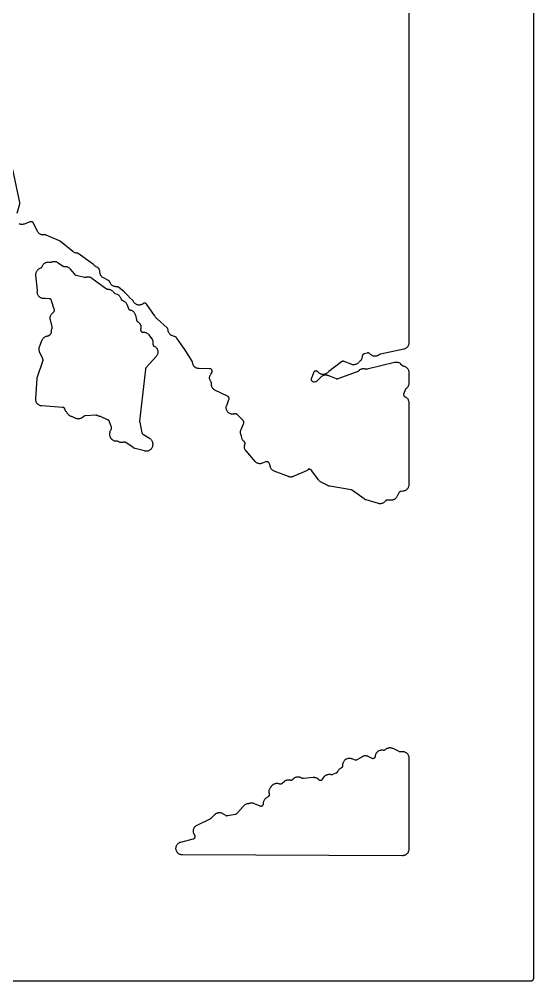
# Model space of a CAD drawing. Header units: metres. Extents: x 0 to 400, y 0 to 202.
# Drawn here: x 348.8 to 400.3, y -0.3 to 96 of the extents above; entities that cross this region are included whole.
import ezdxf

# ---------------------------------------------------------------- set-up
doc = ezdxf.new("R2010")
doc.units = ezdxf.units.M

msp = doc.modelspace()

# ---------------------------------------------------------------- linework, layer by layer
for points in [[(0.015, -0.2524), (399.985, -0.2524), (400.026, -0.2504), (400.047, -0.2474), (400.069, -0.2414), (400.097, -0.2314), (400.119, -0.2214), (400.14, -0.2084), (400.158, -0.1954), (400.177, -0.1774), (400.195, -0.1584), (400.208, -0.1404), (400.221, -0.1194), (400.231, -0.0974), (400.241, -0.0694), (400.247, -0.0474), (400.25, -0.0264), (400.252, 0.0146), (400.252, 202.1856)], [(387.748, 128.6366), (387.748, 63.5796), (387.745, 63.5166), (387.736, 63.4546), (387.721, 63.3926), (387.699, 63.3336), (387.673, 63.2766), (387.641, 63.2226), (387.603, 63.1716), (387.561, 63.1246), (387.515, 63.0816), (387.464, 63.0436), (387.411, 63.0106), (387.354, 62.9836), (387.295, 62.9616), (387.234, 62.9456), (384.906, 62.4546), (384.868, 62.4446), (384.847, 62.4366), (384.825, 62.4266), (384.804, 62.4136), (384.776, 62.3926), (384.771, 62.3886), (384.761, 62.3816), (384.721, 62.3526), (384.668, 62.3206), (384.612, 62.2946), (384.554, 62.2746), (384.494, 62.2596), (384.433, 62.2496), (384.371, 62.2466), (384.309, 62.2486), (384.248, 62.2576), (384.188, 62.2716), (384.13, 62.2916), (384.073, 62.3166), (384.02, 62.3466), (383.969, 62.3826), (383.922, 62.4226), (383.879, 62.4666), (383.847, 62.5036), (383.828, 62.5216), (383.81, 62.5356), (383.791, 62.5476), (383.77, 62.5576), (383.741, 62.5686), (383.719, 62.5746), (383.697, 62.5776), (383.671, 62.5796), (383.649, 62.5786), (383.623, 62.5756), (383.581, 62.5656), (383.273, 62.4776), (383.234, 62.4646), (383.213, 62.4556), (383.193, 62.4436), (383.174, 62.4296), (383.153, 62.4116), (383.136, 62.3946), (383.121, 62.3746), (383.108, 62.3536), (383.098, 62.3346), (383.09, 62.3126), (383.083, 62.2866), (383.079, 62.2596), (383.075, 62.2136), (383.074, 62.2026), (383.073, 62.1726), (383.064, 62.1106), (383.049, 62.0506), (383.029, 61.9916), (383.003, 61.9356), (382.972, 61.8816), (382.935, 61.8316), (382.894, 61.7846), (382.849, 61.7416), (382.803, 61.7026), (382.771, 61.6736), (382.753, 61.6536), (382.749, 61.6486), (382.712, 61.6036), (382.665, 61.5576), (382.614, 61.5176), (382.56, 61.4816), (382.502, 61.4516), (382.441, 61.4286), (382.378, 61.4106), (382.314, 61.3996), (382.249, 61.3946), (382.184, 61.3966), (382.119, 61.4046), (382.056, 61.4196), (381.994, 61.4406), (381.285, 61.7246), (381.249, 61.7376), (381.224, 61.7436), (381.202, 61.7466), (381.18, 61.7476), (381.157, 61.7476), (381.136, 61.7446), (381.111, 61.7386), (381.088, 61.7306), (381.065, 61.7206), (381.043, 61.7086), (381.01, 61.6866), (379.752, 60.7296), (379.72, 60.7026), (379.703, 60.6856), (379.694, 60.6736), (379.653, 60.6256), (379.608, 60.5816), (379.558, 60.5426), (379.505, 60.5086), (379.448, 60.4796), (379.39, 60.4566), (379.329, 60.4396), (379.267, 60.4286), (379.204, 60.4226), (379.141, 60.4236), (379.078, 60.4306), (379.016, 60.4446), (378.956, 60.4636), (378.898, 60.4886), (378.842, 60.5186), (378.79, 60.5546), (378.742, 60.5946), (378.633, 60.6956), (378.602, 60.7216), (378.582, 60.7356), (378.56, 60.7476), (378.538, 60.7566), (378.514, 60.7646), (378.489, 60.7696), (378.468, 60.7716), (378.439, 60.7726), (378.414, 60.7706), (378.393, 60.7666), (378.369, 60.7596), (378.345, 60.7506), (378.326, 60.7396), (378.303, 60.7256), (378.283, 60.7096), (378.267, 60.6936), (378.25, 60.6736), (378.235, 60.6516), (378.224, 60.6316), (378.208, 60.5956), (378.003, 60.0476), (377.99, 60.0076), (377.984, 59.9796), (377.982, 59.9576), (377.982, 59.9326), (377.984, 59.9066), (377.989, 59.8826), (377.997, 59.8576), (378.006, 59.8346), (378.019, 59.8106), (378.033, 59.7896), (378.047, 59.7736), (378.066, 59.7546), (378.087, 59.7376), (378.108, 59.7246), (378.131, 59.7126), (378.153, 59.7046), (378.175, 59.6976), (378.203, 59.6936), (378.229, 59.6916), (378.268, 59.6926), (378.401, 59.7036), (378.44, 59.7086), (378.462, 59.7136), (378.49, 59.7226), (378.512, 59.7336), (378.53, 59.7436), (378.55, 59.7576), (378.582, 59.7876), (378.884, 60.0836), (378.912, 60.1146), (378.92, 60.1256), (378.96, 60.1736), (379.004, 60.2186), (379.053, 60.2586), (379.105, 60.2936), (379.16, 60.3226), (379.218, 60.3476), (379.278, 60.3656), (379.339, 60.3786), (379.402, 60.3856), (379.464, 60.3866), (379.527, 60.3806), (379.589, 60.3696), (379.649, 60.3516), (379.707, 60.3286), (379.763, 60.3006), (379.769, 60.2976), (379.809, 60.2786), (380.468, 60.0146), (380.51, 60.0006), (380.532, 59.9946), (380.556, 59.9926), (380.584, 59.9916), (380.611, 59.9946), (380.637, 59.9996), (380.679, 60.0116), (382.609, 60.7106), (382.645, 60.7256), (382.662, 60.7346), (382.684, 60.7506), (382.705, 60.7666), (382.72, 60.7816), (382.763, 60.8276), (382.81, 60.8696), (382.86, 60.9066), (382.914, 60.9386), (382.971, 60.9646), (383.03, 60.9856), (383.091, 61.0006), (383.153, 61.0096), (383.216, 61.0126), (383.278, 61.0096), (383.34, 61.0006), (383.401, 60.9856), (383.422, 60.9796), (383.452, 60.9726), (383.474, 60.9706), (383.497, 60.9706), (383.526, 60.9736), (383.566, 60.9806), (386.331, 61.6506), (386.393, 61.6626), (386.456, 61.6676), (386.518, 61.6676), (386.581, 61.6616), (386.642, 61.6486), (386.702, 61.6306), (386.76, 61.6066), (386.816, 61.5776), (386.868, 61.5426), (386.917, 61.5026), (387.119, 61.3216), (387.148, 61.2976), (387.169, 61.2836), (387.191, 61.2716), (387.213, 61.2626), (387.237, 61.2546), (387.238, 61.2546), (387.299, 61.2386), (387.358, 61.2166), (387.414, 61.1886), (387.467, 61.1556), (387.517, 61.1176), (387.563, 61.0746), (387.605, 61.0276), (387.642, 60.9776), (387.674, 60.9236), (387.7, 60.8666), (387.721, 60.8076), (387.736, 60.7466), (387.745, 60.6846), (387.748, 60.6216), (387.748, 59.5396), (387.745, 59.4736), (387.735, 59.4086), (387.718, 59.3446), (387.695, 59.2826), (387.666, 59.2236), (387.631, 59.1676), (387.59, 59.1156), (387.544, 59.0676), (387.494, 59.0256), (387.447, 58.9896), (387.432, 58.9746), (387.414, 58.9536), (387.4, 58.9336), (387.39, 58.9136), (387.373, 58.8736), (387.245, 58.5196), (387.233, 58.4826), (387.229, 58.4586), (387.226, 58.4296), (387.226, 58.4076), (387.229, 58.3836), (387.234, 58.3556), (387.241, 58.3346), (387.252, 58.3086), (387.263, 58.2876), (387.277, 58.2686), (387.295, 58.2476), (387.312, 58.2306), (387.333, 58.2146), (387.355, 58.2006), (387.39, 58.1836), (387.447, 58.1516), (387.5, 58.1136), (387.549, 58.0706), (387.594, 58.0236), (387.633, 57.9716), (387.668, 57.9166), (387.696, 57.8576), (387.719, 57.7966), (387.735, 57.7336), (387.745, 57.6686), (387.748, 57.6036), (387.748, 49.3896), (387.745, 49.3256), (387.735, 49.2626), (387.72, 49.2006), (387.698, 49.1406), (387.671, 49.0836), (387.638, 49.0286), (387.6, 48.9776), (387.557, 48.9306), (387.509, 48.8876), (387.458, 48.8496), (387.403, 48.8166), (387.345, 48.7896), (387.285, 48.7686), (387.223, 48.7536), (387.16, 48.7446), (386.972, 48.7266), (386.929, 48.7206), (386.906, 48.7156), (386.882, 48.7066), (386.857, 48.6946), (386.836, 48.6816), (386.817, 48.6666), (386.8, 48.6506), (386.781, 48.6276), (386.764, 48.6046), (386.745, 48.5696), (386.561, 48.1946), (386.531, 48.1406), (386.495, 48.0886), (386.455, 48.0416), (386.411, 47.9976), (386.362, 47.9586), (386.31, 47.9236), (386.255, 47.8946), (386.198, 47.8706), (386.138, 47.8526), (386.077, 47.8396), (386.015, 47.8336), (385.952, 47.8336), (385.628, 47.8466), (385.585, 47.8456), (385.558, 47.8426), (385.533, 47.8376), (385.509, 47.8296), (385.487, 47.8196), (385.464, 47.8076), (385.444, 47.7926), (385.426, 47.7766), (385.406, 47.7556), (385.394, 47.7396), (385.352, 47.6906), (385.305, 47.6456), (385.254, 47.6056), (385.2, 47.5706), (385.142, 47.5416), (385.082, 47.5186), (385.019, 47.5016), (384.956, 47.4906), (384.891, 47.4866), (384.827, 47.4886), (384.763, 47.4976), (384.7, 47.5126), (383.467, 47.8696), (383.413, 47.8876), (383.361, 47.9106), (383.311, 47.9376), (383.264, 47.9686), (382.103, 48.8206), (382.07, 48.8416), (382.047, 48.8546), (382.027, 48.8626), (382.006, 48.8696), (381.967, 48.8786), (379.828, 49.2376), (379.758, 49.2536), (379.691, 49.2766), (379.627, 49.3066), (378.917, 49.6906), (378.866, 49.7216), (378.818, 49.7566), (378.773, 49.7956), (378.732, 49.8396), (378.696, 49.8866), (378.056, 50.7916), (378.033, 50.8216), (378.014, 50.8406), (377.995, 50.8576), (377.977, 50.8706), (377.955, 50.8826), (377.92, 50.8976), (377.909, 50.9016), (377.906, 50.9036), (377.851, 50.9286), (377.797, 50.9616), (377.761, 50.9876), (377.754, 50.9776), (377.712, 50.9306), (377.666, 50.8876), (377.616, 50.8486), (377.562, 50.8156), (377.506, 50.7876), (376.189, 50.2136), (376.13, 50.1916), (376.069, 50.1746), (376.007, 50.1646), (375.944, 50.1596), (375.88, 50.1616), (375.818, 50.1696), (375.756, 50.1836), (375.696, 50.2036), (374.277, 50.7526), (374.218, 50.7786), (374.162, 50.8106), (374.109, 50.8476), (374.061, 50.8906), (374.017, 50.9376), (373.977, 50.9896), (373.943, 51.0446), (373.915, 51.1026), (373.893, 51.1626), (373.789, 51.4936), (373.774, 51.5326), (373.762, 51.5576), (373.748, 51.5796), (373.732, 51.6006), (373.717, 51.6176), (373.7, 51.6316), (373.675, 51.6486), (373.652, 51.6626), (373.633, 51.6706), (373.607, 51.6786), (373.58, 51.6846), (373.558, 51.6866), (373.535, 51.6866), (373.505, 51.6836), (373.48, 51.6786), (373.442, 51.6676), (373.074, 51.5346), (373.012, 51.5156), (372.948, 51.5026), (372.883, 51.4966), (372.818, 51.4966), (372.753, 51.5036), (372.69, 51.5166), (372.628, 51.5366), (372.568, 51.5626), (372.511, 51.5936), (372.458, 51.6306), (372.408, 51.6736), (372.363, 51.7206), (371.458, 52.7706), (371.42, 52.8196), (371.386, 52.8726), (371.357, 52.9286), (371.335, 52.9876), (371.318, 53.0476), (371.306, 53.1096), (371.301, 53.1726), (371.302, 53.2356), (371.309, 53.2976), (371.322, 53.3596), (371.341, 53.4186), (371.353, 53.4496), (371.358, 53.4686), (371.362, 53.4956), (371.363, 53.5236), (371.362, 53.5436), (371.359, 53.5666), (371.351, 53.5966), (371.343, 53.6186), (371.334, 53.6386), (371.32, 53.6606), (371.303, 53.6826), (371.287, 53.7006), (371.263, 53.7226), (371.23, 53.7496), (371.186, 53.7916), (371.147, 53.8376), (371.112, 53.8876), (371.082, 53.9406), (371.057, 53.9966), (371.037, 54.0536), (371.023, 54.1126), (371.015, 54.1726), (371.013, 54.2046), (371.009, 54.2426), (371.003, 54.2716), (370.997, 54.2926), (370.987, 54.3166), (370.974, 54.3396), (370.946, 54.3986), (370.925, 54.4606), (370.909, 54.5246), (370.9, 54.5896), (370.898, 54.6546), (370.902, 54.7206), (370.913, 54.7846), (370.931, 54.8486), (370.955, 54.9096), (371.218, 55.4976), (371.233, 55.5346), (371.239, 55.5566), (371.243, 55.5836), (371.245, 55.6076), (371.244, 55.6306), (371.241, 55.6576), (371.235, 55.6826), (371.228, 55.7056), (371.217, 55.7286), (371.204, 55.7506), (371.191, 55.7706), (371.164, 55.8006), (370.58, 56.4016), (370.55, 56.4296), (370.528, 56.4466), (370.509, 56.4586), (370.488, 56.4686), (370.464, 56.4776), (370.441, 56.4846), (370.416, 56.4886), (370.391, 56.4896), (370.366, 56.4886), (370.341, 56.4856), (370.31, 56.4786), (370.267, 56.4666), (370.204, 56.4556), (370.14, 56.4506), (370.076, 56.4526), (370.013, 56.4596), (369.951, 56.4736), (369.89, 56.4936), (369.832, 56.5196), (369.777, 56.5506), (369.724, 56.5876), (369.676, 56.6296), (369.632, 56.6756), (369.593, 56.7256), (369.559, 56.7796), (369.53, 56.8366), (369.507, 56.8956), (369.491, 56.9576), (369.48, 57.0206), (369.475, 57.0836), (369.477, 57.1476), (369.485, 57.2106), (369.499, 57.2726), (369.519, 57.3336), (369.741, 57.9046), (369.754, 57.9436), (369.76, 57.9686), (369.763, 57.9916), (369.763, 58.0146), (369.761, 58.0406), (369.757, 58.0656), (369.751, 58.0896), (369.741, 58.1136), (369.73, 58.1366), (369.718, 58.1536), (369.701, 58.1766), (369.684, 58.1936), (369.668, 58.2076), (369.645, 58.2236), (369.61, 58.2426), (368.349, 58.8676), (368.293, 58.8996), (368.241, 58.9356), (368.192, 58.9776), (368.147, 59.0246), (368.108, 59.0746), (368.073, 59.1286), (368.044, 59.1866), (368.021, 59.2466), (368.004, 59.3076), (367.994, 59.3716), (367.989, 59.4356), (367.991, 59.4996), (367.994, 59.5426), (367.994, 59.5666), (367.991, 59.5916), (367.986, 59.6126), (367.979, 59.6356), (367.968, 59.6616), (367.958, 59.6806), (367.933, 59.7176), (367.929, 59.7226), (367.922, 59.7316), (367.889, 59.7866), (367.862, 59.8436), (367.841, 59.9036), (367.825, 59.9656), (367.816, 60.0286), (367.813, 60.0916), (367.816, 60.1556), (367.825, 60.2186), (367.841, 60.2796), (367.862, 60.3396), (367.89, 60.3976), (367.922, 60.4516), (368.019, 60.5966), (368.039, 60.6306), (368.051, 60.6546), (368.059, 60.6776), (368.065, 60.7006), (368.069, 60.7286), (368.07, 60.7526), (368.069, 60.7736), (368.066, 60.7976), (368.059, 60.8236), (368.051, 60.8486), (368.041, 60.8676), (368.028, 60.8906), (368.013, 60.9116), (367.998, 60.9286), (367.981, 60.9436), (367.961, 60.9586), (367.939, 60.9716), (367.915, 60.9836), (367.893, 60.9916), (367.871, 60.9976), (367.847, 61.0016), (367.807, 61.0036), (366.745, 61.0166), (366.682, 61.0206), (366.62, 61.0306), (366.558, 61.0466), (366.499, 61.0686), (366.442, 61.0956), (366.388, 61.1286), (366.338, 61.1666), (366.291, 61.2096), (366.249, 61.2576), (366.212, 61.3086), (366.18, 61.3626), (366.153, 61.4196), (366.132, 61.4796), (366.117, 61.5406), (366.108, 61.6036), (366.104, 61.6446), (366.099, 61.6686), (366.092, 61.6916), (366.083, 61.7126), (366.062, 61.7496), (365.263, 63.0336), (365.244, 63.0626), (364.534, 64.0636), (364.508, 64.0966), (364.49, 64.1156), (364.47, 64.1326), (364.45, 64.1466), (364.43, 64.1566), (364.389, 64.1736), (364.086, 64.2826), (364.027, 64.3076), (363.971, 64.3376), (363.918, 64.3736), (363.869, 64.4136), (363.824, 64.4596), (363.784, 64.5086), (363.749, 64.5616), (363.719, 64.6186), (363.695, 64.6776), (363.677, 64.7386), (363.665, 64.8006), (363.65, 64.9036), (363.642, 64.9436), (363.635, 64.9676), (363.626, 64.9896), (363.614, 65.0116), (363.6, 65.0336), (363.586, 65.0516), (363.559, 65.0786), (362.596, 65.9676), (362.562, 65.9956), (362.558, 65.9986), (362.506, 66.0386), (362.458, 66.0836), (362.415, 66.1336), (362.377, 66.1876), (362.345, 66.2456), (362.328, 66.2796), (362.306, 66.3146), (361.528, 67.4336), (361.502, 67.4676), (361.483, 67.4886), (361.468, 67.5016), (361.448, 67.5156), (361.426, 67.5286), (361.406, 67.5376), (361.382, 67.5456), (361.354, 67.5516), (361.33, 67.5556), (361.308, 67.5556), (361.283, 67.5546), (361.258, 67.5506), (361.237, 67.5446), (361.211, 67.5346), (361.189, 67.5246), (361.171, 67.5126), (361.161, 67.5046), (361.109, 67.4696), (361.055, 67.4396), (360.998, 67.4146), (360.939, 67.3946), (360.878, 67.3816), (360.816, 67.3736), (360.754, 67.3716), (360.692, 67.3756), (360.631, 67.3866), (360.57, 67.4026), (360.512, 67.4236), (360.456, 67.4506), (360.403, 67.4836), (360.353, 67.5206), (360.307, 67.5626), (360.266, 67.6086), (360.229, 67.6586), (360.196, 67.7126), (360.184, 67.7366), (360.166, 67.7656), (360.15, 67.7856), (360.121, 67.8176), (359.771, 68.1666), (359.712, 68.2336), (359.696, 68.2546), (359.667, 68.2866), (359.481, 68.4706), (359.447, 68.5016), (359.424, 68.5216), (359.393, 68.5506), (359.344, 68.6056), (359.309, 68.6486), (359.289, 68.6696), (359.259, 68.6966), (358.681, 69.1456), (358.646, 69.1706), (358.626, 69.1816), (358.604, 69.1916), (358.579, 69.1996), (358.554, 69.2056), (358.528, 69.2086), (358.492, 69.2096), (358.438, 69.2076), (358.373, 69.2136), (358.309, 69.2256), (358.246, 69.2436), (358.185, 69.2686), (358.127, 69.2986), (358.073, 69.3356), (358.022, 69.3766), (357.976, 69.4236), (357.935, 69.4736), (357.899, 69.5286), (357.869, 69.5866), (357.845, 69.6476), (357.835, 69.6766), (357.824, 69.7006), (357.811, 69.7246), (357.797, 69.7426), (357.781, 69.7606), (357.762, 69.7786), (357.739, 69.7956), (357.704, 69.8166), (357.18, 70.0966), (357.123, 70.1316), (357.07, 70.1706), (357.021, 70.2156), (356.977, 70.2656), (356.939, 70.3196), (356.906, 70.3776), (356.879, 70.4376), (356.859, 70.5006), (356.845, 70.5656), (356.838, 70.6316), (356.838, 70.6976), (356.839, 70.7306), (356.838, 70.7566), (356.834, 70.7806), (356.829, 70.7996), (356.82, 70.8246), (356.801, 70.8636), (356.72, 71.0146), (356.698, 71.0496), (356.685, 71.0676), (356.666, 71.0876), (356.648, 71.1046), (356.63, 71.1166), (356.607, 71.1296), (356.582, 71.1416), (356.534, 71.1586), (356.47, 71.1846), (356.41, 71.2176), (356.353, 71.2566), (356.301, 71.3016), (356.254, 71.3516), (356.23, 71.3796), (356.213, 71.3966), (356.182, 71.4216), (354.661, 72.5206), (354.629, 72.5416), (354.609, 72.5516), (354.585, 72.5616), (354.559, 72.5696), (354.537, 72.5736), (354.508, 72.5766), (354.461, 72.5786), (354.399, 72.5876), (354.337, 72.6036), (354.277, 72.6246), (354.219, 72.6526), (354.165, 72.6846), (354.114, 72.7226), (352.881, 73.7346), (352.851, 73.7576), (352.83, 73.7696), (352.797, 73.7856), (351.462, 74.3716), (351.425, 74.3856), (351.401, 74.3926), (351.375, 74.3976), (351.353, 74.3986), (351.33, 74.3986), (351.276, 74.3916), (351.237, 74.3856), (351.172, 74.3826), (351.107, 74.3866), (351.043, 74.3966), (350.979, 74.4126), (350.918, 74.4356), (350.86, 74.4646), (350.804, 74.4986), (350.753, 74.5386), (350.705, 74.5836), (350.663, 74.6336), (350.625, 74.6876), (350.594, 74.7446), (350.195, 75.5536), (350.174, 75.5906), (350.161, 75.6106), (350.147, 75.6266), (350.128, 75.6446), (350.107, 75.6616), (350.089, 75.6736), (350.068, 75.6846), (350.044, 75.6946), (350.019, 75.7016), (349.996, 75.7066), (349.973, 75.7086), (349.948, 75.7086), (349.925, 75.7066), (349.899, 75.7006), (349.86, 75.6896), (349.246, 75.4706), (349.185, 75.4516), (349.122, 75.4396), (349.059, 75.4336), (348.995, 75.4336), (348.932, 75.4396), (348.869, 75.4526), (348.808, 75.4706), (348.75, 75.4956)], [(348.547, 76.5546), (348.821, 77.4916), (348.83, 77.5296), (348.833, 77.5526), (348.834, 77.5756), (348.832, 77.6026), (348.826, 77.6446), (348.125, 80.9256)]]:
    msp.add_lwpolyline(points)
for points in [[(351.933, 71.6586), (351.957, 71.6646), (351.982, 71.6726), (352.01, 71.6846), (352.069, 71.7076), (352.13, 71.7246), (352.192, 71.7366), (352.255, 71.7416), (352.318, 71.7406), (352.381, 71.7326), (352.443, 71.7196), (352.503, 71.7006), (352.561, 71.6756), (352.616, 71.6446), (352.668, 71.6086), (353.077, 71.2966), (353.112, 71.2726), (353.137, 71.2586), (353.157, 71.2496), (353.182, 71.2426), (353.209, 71.2366), (353.23, 71.2346), (353.253, 71.2346), (353.264, 71.2356), (353.328, 71.2396), (353.391, 71.2366), (353.455, 71.2286), (353.517, 71.2136), (353.577, 71.1926), (353.635, 71.1656), (353.69, 71.1336), (353.741, 71.0956), (353.789, 71.0536), (353.832, 71.0066), (354.289, 70.4576), (354.316, 70.4286), (354.331, 70.4136), (354.35, 70.3996), (354.372, 70.3856), (354.391, 70.3766), (354.413, 70.3686), (354.45, 70.3576), (355.278, 70.1606), (355.321, 70.1526), (355.347, 70.1506), (355.37, 70.1506), (355.396, 70.1536), (355.42, 70.1596), (355.444, 70.1676), (355.503, 70.1846), (355.564, 70.1956), (355.626, 70.2006), (355.688, 70.2006), (355.749, 70.1946), (355.81, 70.1826), (355.869, 70.1646), (355.926, 70.1406), (355.981, 70.1116), (356.033, 70.0776), (357.509, 69.0066), (357.543, 68.9836), (357.565, 68.9726), (357.59, 68.9626), (357.613, 68.9556), (357.635, 68.9516), (357.663, 68.9496), (357.728, 68.9466), (357.793, 68.9366), (357.856, 68.9206), (357.917, 68.8976), (357.976, 68.8686), (358.032, 68.8346), (358.084, 68.7946), (358.131, 68.7496), (358.174, 68.7006), (358.211, 68.6466), (358.214, 68.6426), (358.232, 68.6186), (358.249, 68.6006), (358.265, 68.5856), (358.285, 68.5706), (358.305, 68.5586), (358.34, 68.5426), (358.562, 68.4486), (358.616, 68.4226), (358.668, 68.3916), (358.717, 68.3556), (358.762, 68.3156), (358.804, 68.2716), (358.841, 68.2236), (358.873, 68.1726), (358.901, 68.1186), (358.923, 68.0616), (358.94, 68.0036), (358.948, 67.9796), (358.96, 67.9536), (358.974, 67.9306), (358.987, 67.9106), (359.002, 67.8936), (359.02, 67.8776), (359.041, 67.8616), (359.063, 67.8476), (359.086, 67.8366), (359.118, 67.8246), (359.121, 67.8236), (359.14, 67.8166), (359.179, 67.8006), (359.235, 67.7726), (359.288, 67.7386), (359.338, 67.7006), (359.383, 67.6576), (359.425, 67.6106), (359.461, 67.5596), (359.492, 67.5046), (359.518, 67.4476), (359.68, 67.0416), (359.698, 67.0026), (359.71, 66.9806), (359.725, 66.9606), (359.742, 66.9406), (359.759, 66.9256), (359.782, 66.9086), (359.802, 66.8966), (359.825, 66.8856), (359.849, 66.8766), (359.9, 66.8646), (359.963, 66.8456), (360.024, 66.8206), (360.082, 66.7896), (360.137, 66.7536), (360.187, 66.7106), (360.233, 66.6636), (360.274, 66.6126), (360.31, 66.5576), (360.34, 66.4986), (360.363, 66.4376), (360.381, 66.3736), (360.486, 65.8956), (360.497, 65.8576), (360.506, 65.8326), (360.516, 65.8136), (360.528, 65.7926), (360.543, 65.7726), (360.56, 65.7546), (360.575, 65.7406), (360.592, 65.7286), (360.623, 65.7096), (360.676, 65.6746), (360.726, 65.6336), (360.771, 65.5886), (360.812, 65.5396), (360.848, 65.4856), (360.878, 65.4296), (360.902, 65.3706), (360.921, 65.3086), (360.933, 65.2456), (360.939, 65.1816), (360.939, 65.1176), (360.932, 65.0536), (360.92, 64.9916), (360.909, 64.9506), (360.905, 64.9256), (360.904, 64.9016), (360.905, 64.8776), (360.909, 64.8516), (360.915, 64.8266), (360.923, 64.8036), (360.933, 64.7816), (360.945, 64.7626), (360.961, 64.7406), (360.978, 64.7226), (360.996, 64.7066), (361.018, 64.6896), (361.038, 64.6786), (361.06, 64.6676), (361.083, 64.6596), (361.109, 64.6536), (361.135, 64.6496), (361.153, 64.6496), (361.174, 64.6506), (361.238, 64.6526), (361.302, 64.6476), (361.366, 64.6366), (361.428, 64.6186), (361.487, 64.5956), (361.545, 64.5656), (361.599, 64.5316), (361.649, 64.4916), (361.695, 64.4466), (361.736, 64.3976), (362.011, 64.0366), (362.048, 63.9836), (362.079, 63.9276), (362.104, 63.8686), (362.123, 63.8076), (362.136, 63.7446), (362.143, 63.6806), (362.143, 63.6166), (362.138, 63.5526), (362.13, 63.5026), (362.13, 63.4766), (362.131, 63.4546), (362.135, 63.4286), (362.142, 63.4016), (362.15, 63.3816), (362.16, 63.3606), (362.174, 63.3386), (362.188, 63.3206), (362.208, 63.2986), (362.226, 63.2836), (362.244, 63.2696), (362.26, 63.2596), (362.268, 63.2556), (362.278, 63.2506), (362.332, 63.2196), (362.384, 63.1836), (362.432, 63.1426), (362.475, 63.0976), (362.514, 63.0486), (362.548, 62.9966), (362.577, 62.9406), (362.6, 62.8826), (362.618, 62.8226), (362.63, 62.7606), (362.635, 62.6986), (362.635, 62.6356), (362.629, 62.5736), (362.616, 62.5116), (362.598, 62.4516), (362.574, 62.3936), (362.544, 62.3386), (362.51, 62.2866), (362.47, 62.2376), (361.466, 61.1186), (361.439, 61.0856), (361.425, 61.0636), (361.413, 61.0406), (361.403, 61.0156), (361.397, 60.9926), (361.39, 60.9496), (360.812, 55.7606), (360.809, 55.7166), (360.81, 55.6896), (360.817, 55.6456), (361.045, 54.5926), (361.055, 54.5556), (361.064, 54.5306), (361.074, 54.5096), (361.084, 54.4926), (361.099, 54.4716), (361.115, 54.4546), (361.132, 54.4386), (361.153, 54.4226), (361.183, 54.4026), (361.782, 54.0616), (361.835, 54.0276), (361.885, 53.9886), (361.931, 53.9446), (361.972, 53.8966), (362.009, 53.8446), (362.04, 53.7896), (362.066, 53.7316), (362.085, 53.6716), (362.099, 53.6106), (362.107, 53.5476), (362.115, 53.4416), (362.117, 53.3766), (362.112, 53.3116), (362.101, 53.2476), (362.083, 53.1856), (362.059, 53.1256), (362.03, 53.0676), (361.994, 53.0136), (361.954, 52.9626), (361.909, 52.9166), (361.859, 52.8746), (361.805, 52.8386), (361.748, 52.8076), (361.688, 52.7826), (361.626, 52.7636), (361.563, 52.7516), (361.498, 52.7456), (361.433, 52.7456), (361.369, 52.7526), (361.305, 52.7656), (360.363, 53.0116), (360.295, 53.0336), (360.23, 53.0626), (360.168, 53.0996), (359.416, 53.6006), (359.382, 53.6206), (359.362, 53.6306), (359.343, 53.6376), (359.317, 53.6436), (359.29, 53.6486), (359.27, 53.6496), (359.245, 53.6486), (359.218, 53.6456), (359.194, 53.6406), (359.154, 53.6296), (359.095, 53.6186), (359.035, 53.6136), (358.975, 53.6136), (358.915, 53.6196), (358.855, 53.6306), (358.798, 53.6476), (358.742, 53.6696), (358.688, 53.6966), (358.665, 53.7096), (358.642, 53.7196), (358.617, 53.7276), (358.596, 53.7326), (358.571, 53.7356), (358.541, 53.7356), (358.489, 53.7336), (358.426, 53.7376), (358.363, 53.7466), (358.302, 53.7626), (358.243, 53.7836), (358.186, 53.8106), (358.132, 53.8436), (358.081, 53.8806), (358.035, 53.9236), (358.023, 53.9356), (357.979, 53.9846), (357.94, 54.0376), (357.906, 54.0936), (357.879, 54.1536), (357.858, 54.2166), (357.843, 54.2806), (357.835, 54.3456), (357.833, 54.4116), (357.838, 54.4766), (357.841, 54.4966), (357.842, 54.5346), (357.841, 54.5776), (357.846, 54.6366), (357.857, 54.6956), (357.872, 54.7526), (357.893, 54.8086), (357.919, 54.8616), (357.95, 54.9126), (357.951, 54.9156), (357.97, 54.9476), (357.981, 54.9706), (357.988, 54.9926), (357.993, 55.0136), (357.996, 55.0406), (357.997, 55.0676), (357.996, 55.0916), (357.992, 55.1136), (357.981, 55.1536), (357.805, 55.6886), (357.79, 55.7266), (357.776, 55.7546), (357.751, 55.7956), (357.726, 55.8416), (357.717, 55.8436), (357.657, 55.8616), (357.6, 55.8866), (356.962, 56.1926), (356.925, 56.2086), (356.903, 56.2156), (356.882, 56.2196), (356.84, 56.2246), (356.778, 56.2336), (356.718, 56.2496), (356.659, 56.2706), (356.602, 56.2976), (356.591, 56.3046), (356.555, 56.3226), (356.527, 56.3336), (356.505, 56.3406), (356.485, 56.3446), (356.459, 56.3466), (356.419, 56.3466), (355.401, 56.2956), (355.358, 56.2906), (355.331, 56.2846), (355.306, 56.2776), (355.283, 56.2676), (355.261, 56.2546), (355.225, 56.2286), (355.085, 56.1186), (355.033, 56.0816), (354.978, 56.0496), (354.92, 56.0236), (354.86, 56.0036), (354.798, 55.9886), (354.735, 55.9806), (354.672, 55.9786), (354.608, 55.9826), (354.546, 55.9936), (354.484, 56.0096), (354.425, 56.0326), (354.106, 56.1706), (354.068, 56.1846), (354.044, 56.1916), (353.994, 56.2016), (353.936, 56.2196), (353.88, 56.2426), (353.826, 56.2706), (353.775, 56.3046), (353.727, 56.3426), (353.683, 56.3846), (353.643, 56.4306), (353.608, 56.4806), (353.578, 56.5336), (353.566, 56.5596), (353.551, 56.5866), (353.537, 56.6066), (353.514, 56.6336), (353.478, 56.6726), (353.437, 56.7276), (353.401, 56.7856), (353.372, 56.8476), (353.35, 56.9116), (353.336, 56.9596), (353.328, 56.9816), (353.316, 57.0036), (353.302, 57.0246), (353.287, 57.0436), (353.27, 57.0616), (353.251, 57.0776), (353.233, 57.0906), (353.212, 57.1016), (353.189, 57.1116), (353.165, 57.1196), (353.138, 57.1256), (353.099, 57.1306), (351.011, 57.2796), (350.948, 57.2866), (350.886, 57.3006), (350.826, 57.3206), (350.768, 57.3456), (350.712, 57.3766), (350.66, 57.4136), (350.612, 57.4546), (350.568, 57.5006), (350.529, 57.5506), (350.495, 57.6036), (350.466, 57.6606), (350.443, 57.7196), (350.425, 57.7806), (350.414, 57.8426), (350.409, 57.9056), (350.41, 57.9696), (350.549, 60.0146), (350.556, 60.0716), (350.567, 60.1266), (350.583, 60.1816), (351.127, 61.7606), (351.138, 61.7976), (351.142, 61.8186), (351.144, 61.8416), (351.144, 61.8656), (351.141, 61.8926), (351.138, 61.9136), (351.132, 61.9336), (351.116, 61.9726), (350.795, 62.6896), (350.772, 62.7516), (350.754, 62.8146), (350.743, 62.8796), (350.739, 62.9456), (350.742, 63.0116), (350.751, 63.0766), (350.766, 63.1406), (350.788, 63.2026), (351.068, 63.8776), (351.095, 63.9336), (351.126, 63.9866), (351.163, 64.0366), (351.203, 64.0826), (351.248, 64.1246), (351.297, 64.1616), (351.35, 64.1946), (351.405, 64.2216), (351.462, 64.2446), (351.521, 64.2606), (351.568, 64.2716), (351.591, 64.2796), (351.615, 64.2896), (351.647, 64.3066), (351.843, 64.4256), (351.876, 64.4476), (351.896, 64.4646), (351.913, 64.4816), (351.927, 64.4986), (351.942, 64.5206), (351.952, 64.5396), (351.962, 64.5636), (351.97, 64.5906), (351.975, 64.6136), (351.977, 64.6326), (351.977, 64.6606), (351.976, 64.6716), (351.974, 64.7406), (351.98, 64.8086), (351.992, 64.8766), (352.012, 64.9426), (352.039, 65.0066), (352.043, 65.0156), (352.054, 65.0446), (352.062, 65.0696), (352.065, 65.0926), (352.067, 65.1166), (352.067, 65.1396), (352.064, 65.1626), (352.055, 65.2036), (351.875, 65.8796), (351.862, 65.9396), (351.855, 65.9996), (351.853, 66.0606), (351.857, 66.1216), (351.867, 66.1826), (351.883, 66.2416), (351.904, 66.2986), (351.93, 66.3536), (351.962, 66.4066), (351.998, 66.4556), (352.039, 66.5006), (352.205, 66.6696), (352.232, 66.6996), (352.245, 66.7186), (352.258, 66.7396), (352.269, 66.7636), (352.277, 66.7866), (352.283, 66.8106), (352.287, 66.8356), (352.287, 66.8596), (352.286, 66.8856), (352.282, 66.9066), (352.272, 66.9466), (352, 67.8056), (351.985, 67.8446), (351.973, 67.8676), (351.96, 67.8896), (351.945, 67.9086), (351.926, 67.9286), (351.906, 67.9456), (351.887, 67.9586), (351.866, 67.9706), (351.844, 67.9806), (351.818, 67.9886), (351.791, 67.9946), (351.751, 67.9986), (351.346, 68.0216), (351.301, 68.0216), (351.273, 68.0186), (351.21, 68.0166), (351.148, 68.0206), (351.087, 68.0296), (351.026, 68.0446), (350.968, 68.0656), (350.911, 68.0926), (350.858, 68.1246), (350.808, 68.1616), (350.761, 68.2026), (350.719, 68.2486), (350.682, 68.2986), (350.649, 68.3516), (350.621, 68.4066), (350.599, 68.4656), (350.583, 68.5256), (350.573, 68.5866), (350.568, 68.6486), (350.57, 68.7106), (350.577, 68.7726), (350.581, 68.7976), (350.583, 68.8276), (350.581, 68.8736), (350.434, 70.3756), (350.431, 70.4406), (350.434, 70.5056), (350.444, 70.5696), (350.461, 70.6326), (350.484, 70.6946), (350.512, 70.7526), (350.547, 70.8076), (350.586, 70.8596), (350.631, 70.9066), (350.681, 70.9496), (350.734, 70.9876), (350.791, 71.0186), (350.917, 71.0816), (350.954, 71.1026), (350.977, 71.1186), (350.996, 71.1346), (351.011, 71.1516), (351.027, 71.1726), (351.041, 71.1946), (351.051, 71.2146), (351.064, 71.2506), (351.089, 71.3106), (351.119, 71.3676), (351.155, 71.4206), (351.197, 71.4706), (351.243, 71.5166), (351.293, 71.5566), (351.347, 71.5926), (351.405, 71.6216), (351.465, 71.6456), (351.527, 71.6636), (351.591, 71.6756), (351.655, 71.6806), (351.72, 71.6786), (351.784, 71.6716), (351.815, 71.6646), (351.86, 71.6566), (351.883, 71.6546), (351.906, 71.6556), (351.933, 71.6586)], [(364.839, 12.3996), (364.781, 12.4276), (364.726, 12.4616), (364.675, 12.5006), (364.628, 12.5446), (364.585, 12.5926), (364.548, 12.6456), (364.516, 12.7016), (364.489, 12.7596), (364.469, 12.8206), (364.455, 12.8836), (364.447, 12.9476), (364.445, 13.0126), (364.45, 13.0766), (364.461, 13.1406), (364.479, 13.2026), (364.502, 13.2626), (364.532, 13.3196), (364.567, 13.3736), (364.607, 13.4246), (364.652, 13.4706), (364.701, 13.5116), (364.755, 13.5486), (364.811, 13.5786), (364.87, 13.6046), (364.932, 13.6236), (366.169, 13.9406), (366.207, 13.9526), (366.23, 13.9616), (366.253, 13.9746), (366.274, 13.9876), (366.291, 14.0026), (366.307, 14.0186), (366.324, 14.0396), (366.338, 14.0596), (366.349, 14.0826), (366.359, 14.1046), (366.365, 14.1266), (366.37, 14.1526), (366.373, 14.1776), (366.373, 14.1996), (366.37, 14.2236), (366.365, 14.2516), (366.359, 14.2726), (366.349, 14.2946), (366.338, 14.3176), (366.323, 14.3396), (366.304, 14.3646), (366.27, 14.4176), (366.242, 14.4726), (366.219, 14.5316), (366.202, 14.5916), (366.191, 14.6526), (366.186, 14.7156), (366.187, 14.7776), (366.194, 14.8396), (366.207, 14.9006), (366.226, 14.9606), (366.25, 15.0186), (366.28, 15.0736), (366.315, 15.1246), (366.355, 15.1736), (366.399, 15.2176), (366.448, 15.2566), (366.5, 15.2916), (366.555, 15.3216), (367.87, 15.9496), (367.911, 15.9716), (367.934, 15.9886), (367.97, 16.0196), (368.345, 16.3926), (368.393, 16.4356), (368.444, 16.4736), (368.499, 16.5066), (368.557, 16.5336), (368.618, 16.5546), (368.68, 16.5696), (368.743, 16.5786), (368.807, 16.5816), (368.871, 16.5776), (368.934, 16.5676), (368.996, 16.5516), (369.056, 16.5296), (369.114, 16.5016), (369.168, 16.4686), (369.389, 16.3166), (369.421, 16.2966), (369.443, 16.2866), (369.467, 16.2776), (369.488, 16.2716), (369.517, 16.2676), (369.543, 16.2656), (369.565, 16.2656), (369.604, 16.2716), (370.418, 16.4226), (370.452, 16.4306), (370.475, 16.4386), (370.5, 16.4486), (370.517, 16.4586), (370.538, 16.4736), (370.558, 16.4906), (370.584, 16.5176), (371.22, 17.2326), (371.236, 17.2526), (371.278, 17.3016), (371.326, 17.3456), (371.377, 17.3846), (371.432, 17.4186), (371.491, 17.4466), (371.552, 17.4686), (371.614, 17.4846), (371.678, 17.4946), (371.696, 17.4956), (371.728, 17.4996), (371.754, 17.5056), (371.775, 17.5116), (371.811, 17.5236), (371.836, 17.5316), (371.897, 17.5466), (371.961, 17.5556), (372.024, 17.5576), (372.088, 17.5536), (372.151, 17.5436), (372.212, 17.5276), (372.272, 17.5046), (372.846, 17.2586), (372.883, 17.2446), (372.905, 17.2386), (372.934, 17.2346), (372.96, 17.2326), (372.982, 17.2336), (373.004, 17.2366), (373.028, 17.2416), (373.053, 17.2506), (373.078, 17.2616), (373.101, 17.2756), (373.117, 17.2876), (373.135, 17.3026), (373.151, 17.3206), (373.168, 17.3426), (373.181, 17.3636), (373.191, 17.3846), (373.2, 17.4086), (373.206, 17.4326), (373.21, 17.4576), (373.211, 17.4776), (373.211, 17.4836), (373.211, 17.5476), (373.217, 17.6126), (373.23, 17.6756), (373.249, 17.7376), (373.274, 17.7966), (373.305, 17.8536), (373.342, 17.9066), (373.383, 17.9566), (373.429, 18.0016), (373.48, 18.0416), (373.698, 18.1986), (373.732, 18.2256), (373.747, 18.2406), (373.761, 18.2566), (373.777, 18.2796), (373.789, 18.3016), (373.799, 18.3236), (373.806, 18.3466), (373.812, 18.3726), (373.815, 18.3966), (373.815, 18.4176), (373.813, 18.4416), (373.809, 18.4666), (373.798, 18.5086), (373.784, 18.5686), (373.776, 18.6306), (373.774, 18.6926), (373.778, 18.7546), (373.788, 18.8166), (373.804, 18.8766), (373.825, 18.9346), (373.852, 18.9906), (373.885, 19.0436), (373.922, 19.0936), (373.946, 19.1196), (373.967, 19.1456), (373.983, 19.1706), (373.985, 19.1746), (374.017, 19.2286), (374.055, 19.2796), (374.097, 19.3256), (374.144, 19.3686), (374.194, 19.4066), (374.248, 19.4386), (374.305, 19.4656), (374.364, 19.4876), (374.425, 19.5036), (374.487, 19.5126), (374.55, 19.5166), (374.613, 19.5136), (374.676, 19.5056), (374.737, 19.4906), (374.797, 19.4706), (374.814, 19.4636), (374.835, 19.4566), (374.861, 19.4526), (374.885, 19.4496), (374.907, 19.4496), (374.931, 19.4516), (374.958, 19.4566), (374.978, 19.4626), (375, 19.4716), (375.023, 19.4826), (375.041, 19.4946), (375.073, 19.5196), (375.294, 19.7096), (375.347, 19.7506), (375.404, 19.7856), (375.464, 19.8146), (375.527, 19.8376), (375.592, 19.8536), (375.658, 19.8626), (375.725, 19.8656), (375.792, 19.8616), (375.858, 19.8496), (375.902, 19.8396), (375.942, 19.8326), (375.964, 19.8316), (375.988, 19.8326), (376.016, 19.8356), (376.041, 19.8416), (376.062, 19.8486), (376.087, 19.8606), (376.109, 19.8726), (376.127, 19.8856), (376.146, 19.9036), (376.185, 19.9456), (376.206, 19.9676), (376.208, 19.9696), (376.254, 20.0116), (376.304, 20.0486), (376.357, 20.0806), (376.413, 20.1076), (376.471, 20.1296), (376.531, 20.1456), (376.592, 20.1556), (376.654, 20.1596), (376.716, 20.1576), (376.778, 20.1496), (376.838, 20.1366), (376.897, 20.1166), (376.954, 20.0916), (377.009, 20.0616), (377.032, 20.0476), (377.053, 20.0366), (377.08, 20.0266), (377.101, 20.0216), (377.124, 20.0176), (377.152, 20.0166), (377.193, 20.0186), (378.171, 20.1116), (378.233, 20.1146), (378.294, 20.1116), (378.355, 20.1026), (378.415, 20.0886), (378.473, 20.0686), (378.529, 20.0426), (378.583, 20.0126), (378.633, 19.9766), (378.679, 19.9366), (378.722, 19.8916), (378.724, 19.8896), (378.74, 19.8736), (378.757, 19.8616), (378.781, 19.8456), (378.803, 19.8346), (378.823, 19.8266), (378.848, 19.8196), (378.874, 19.8146), (378.895, 19.8136), (378.92, 19.8136), (378.947, 19.8166), (378.968, 19.8216), (378.99, 19.8286), (379.014, 19.8386), (379.038, 19.8526), (379.057, 19.8646), (379.074, 19.8796), (379.093, 19.8986), (379.117, 19.9286), (379.276, 20.1476), (379.315, 20.1966), (379.358, 20.2406), (379.405, 20.2806), (379.456, 20.3166), (379.51, 20.3466), (379.567, 20.3716), (379.625, 20.3916), (379.686, 20.4056), (379.747, 20.4136), (379.809, 20.4156), (379.87, 20.4116), (379.932, 20.4026), (379.973, 20.3916), (380.002, 20.3866), (380.028, 20.3846), (380.053, 20.3856), (380.082, 20.3886), (380.107, 20.3946), (380.145, 20.4086), (380.493, 20.5506), (380.528, 20.5666), (380.549, 20.5796), (380.57, 20.5956), (380.59, 20.6136), (380.608, 20.6336), (380.621, 20.6516), (380.633, 20.6726), (380.647, 20.7026), (380.65, 20.7106), (380.658, 20.7266), (380.673, 20.7606), (380.705, 20.8166), (380.742, 20.8696), (380.784, 20.9176), (380.831, 20.9626), (380.882, 21.0016), (380.936, 21.0356), (380.994, 21.0636), (381.019, 21.0746), (381.039, 21.0856), (381.06, 21.1006), (381.08, 21.1176), (381.097, 21.1346), (381.112, 21.1536), (381.123, 21.1706), (381.135, 21.1936), (381.145, 21.2186), (381.152, 21.2416), (381.157, 21.2646), (381.159, 21.2886), (381.159, 21.3166), (381.159, 21.3196), (381.156, 21.3826), (381.159, 21.4446), (381.169, 21.5066), (381.184, 21.5676), (381.205, 21.6266), (381.232, 21.6826), (381.264, 21.7366), (381.301, 21.7866), (381.342, 21.8336), (381.388, 21.8756), (381.438, 21.9136), (381.492, 21.9466), (381.548, 21.9736), (381.606, 21.9956), (381.667, 22.0116), (381.728, 22.0226), (381.791, 22.0266), (381.853, 22.0246), (381.915, 22.0166), (381.976, 22.0036), (382.036, 21.9836), (382.332, 21.8706), (382.374, 21.8566), (382.396, 21.8516), (382.417, 21.8496), (382.445, 21.8486), (382.474, 21.8506), (382.496, 21.8556), (382.517, 21.8616), (382.54, 21.8706), (382.579, 21.8906), (383, 22.1396), (383.057, 22.1766), (383.111, 22.2076), (383.168, 22.2346), (383.227, 22.2546), (383.288, 22.2696), (383.35, 22.2786), (383.412, 22.2816), (383.475, 22.2786), (383.537, 22.2696), (383.597, 22.2546), (383.656, 22.2336), (383.713, 22.2066), (384.032, 22.0386), (384.07, 22.0216), (384.093, 22.0136), (384.122, 22.0066), (384.144, 22.0026), (384.165, 22.0026), (384.192, 22.0046), (384.219, 22.0086), (384.243, 22.0146), (384.266, 22.0236), (384.288, 22.0346), (384.308, 22.0466), (384.327, 22.0616), (384.347, 22.0806), (384.364, 22.0996), (384.376, 22.1176), (384.389, 22.1396), (384.399, 22.1636), (384.407, 22.1876), (384.413, 22.2126), (384.417, 22.2486), (384.418, 22.2646), (384.428, 22.3286), (384.444, 22.3916), (384.466, 22.4526), (384.494, 22.5106), (384.527, 22.5656), (384.566, 22.6166), (384.61, 22.6646), (384.659, 22.7066), (384.711, 22.7446), (384.767, 22.7766), (384.826, 22.8036), (384.887, 22.8246), (384.95, 22.8386), (385.014, 22.8466), (385.079, 22.8486), (385.143, 22.8436), (385.192, 22.8356), (385.221, 22.8316), (385.245, 22.8316), (385.268, 22.8326), (385.295, 22.8376), (385.322, 22.8456), (385.344, 22.8536), (385.366, 22.8656), (385.386, 22.8776), (385.407, 22.8946), (385.409, 22.8966), (385.459, 22.9396), (385.513, 22.9776), (385.571, 23.0096), (385.631, 23.0356), (385.694, 23.0556), (385.759, 23.0696), (385.825, 23.0756), (385.89, 23.0756), (385.956, 23.0686), (386.021, 23.0556), (386.084, 23.0356), (386.144, 23.0096), (386.751, 22.7096), (386.79, 22.6926), (386.814, 22.6846), (386.834, 22.6796), (386.855, 22.6766), (386.881, 22.6766), (386.903, 22.6776), (386.923, 22.6806), (386.943, 22.6856), (387.007, 22.6976), (387.072, 22.7036), (387.137, 22.7036), (387.202, 22.6966), (387.266, 22.6826), (387.328, 22.6626), (387.388, 22.6366), (387.445, 22.6046), (387.499, 22.5676), (387.548, 22.5246), (387.593, 22.4766), (387.633, 22.4256), (387.667, 22.3696), (387.696, 22.3106), (387.719, 22.2496), (387.735, 22.1866), (387.745, 22.1216), (387.748, 22.0566), (387.748, 12.9036), (387.745, 12.8396), (387.735, 12.7766), (387.72, 12.7146), (387.698, 12.6546), (387.671, 12.5976), (387.638, 12.5426), (387.6, 12.4916), (387.557, 12.4446), (387.51, 12.4016), (387.459, 12.3636), (387.404, 12.3316), (387.346, 12.3046), (387.286, 12.2826), (387.224, 12.2676), (387.161, 12.2586), (387.097, 12.2556), (365.09, 12.3476), (365.026, 12.3506), (364.962, 12.3606), (364.9, 12.3766), (364.839, 12.3996)]]:
    msp.add_lwpolyline(points, close=True)

doc.saveas('drawing.dxf')
